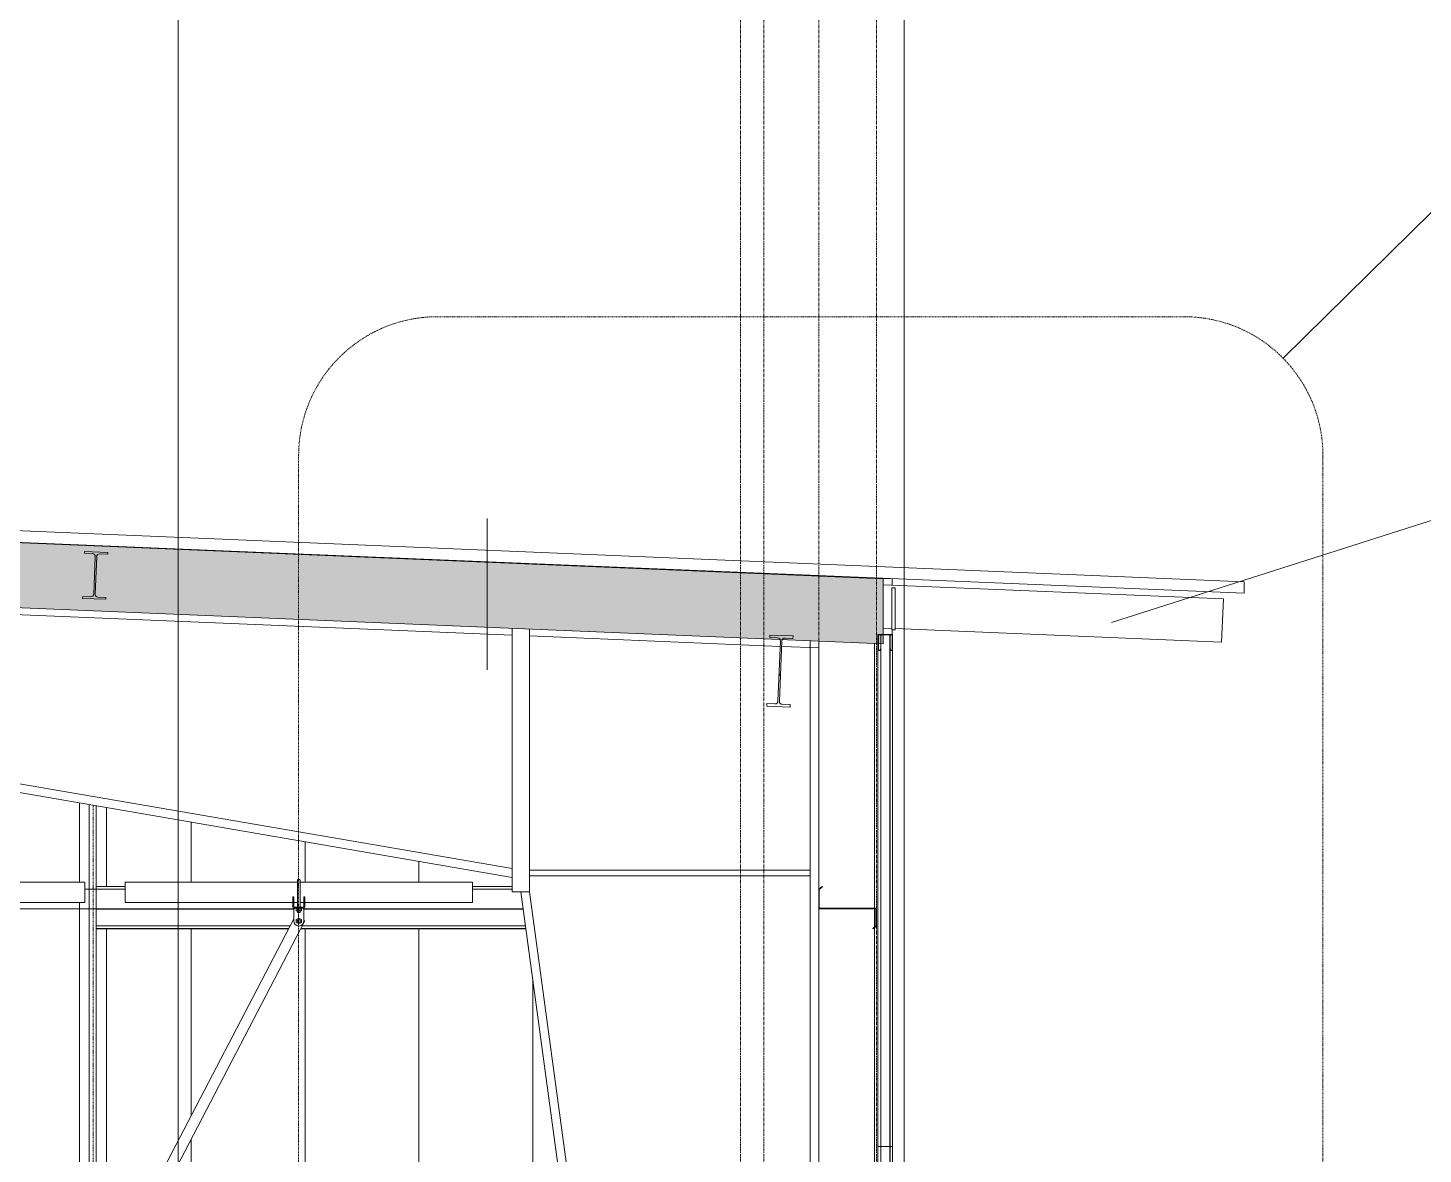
# Model space of a CAD drawing. Header units: inches. Extents: x 21386 to 98813, y -290 to 853.
# Drawn here: x 32914.1 to 33155.3, y 247 to 441.7 of the extents above; entities that cross this region are included whole.
import ezdxf

# ---------------------------------------------------------------- set-up
doc = ezdxf.new("R2010")
doc.units = ezdxf.units.IN
doc.header["$MEASUREMENT"] = 0
for name, pattern in [('Dash Dot 3_16_', [0.3125, 0.1875, -0.0625, 0, -0.0625]), ('Grid Line 1_2_', [0.875, 0.5, -0.125, 0.125, -0.125]), ('Hidden 1_8_', [0.1875, 0.125, -0.0625])]:
    doc.linetypes.add(name, pattern=pattern)
for name, color, linetype, lineweight in [('A-ANNO-IDEN', 131, 'Continuous', 9), ('A-ANNO-SYMB', 150, 'Continuous', 9), ('A-CLNG', 13, 'Continuous', 13), ('A-CLNG-PATT', 13, 'Continuous', 25), ('A-GLAZ-CWMG', 51, 'Continuous', 13), ('A-ROOF', 132, 'Continuous', 13), ('A-WALL', 113, 'Continuous', 13), ('A-WALL-PATT', 111, 'Continuous', 25), ('EOP-PR', 4, 'Continuous', 70), ('G-ANNO-SYMB', 111, 'Continuous', 9), ('I-WALL', 2, 'Continuous', 13), ('Q-SPCQ', 91, 'Continuous', 13), ('S-BEAM', 12, 'Continuous', 13), ('S-COLS', 52, 'Continuous', 13), ('S-GRID', 1, 'Continuous', 9)]:
    doc.layers.add(name, color=color, linetype=linetype, lineweight=lineweight)
pattern_1 = [(45, (22011.012, 102), (-19.007, 19.007), []), (45, (22011.012, 130.8), (-19.007, 19.007), [])]

# ---------------------------------------------------------------- blocks, each defined once
blk = doc.blocks.new('Basketball_Backstop-Performance_Sports_Systems-3103-Ceiling_Hung - 27_-0_ to 27_-11 7_8_-706978-Building Section - North_South looking East _ Fitness Center')
at = {"layer": 'Q-SPCQ', "color": 8, "lineweight": 9}
for p, q in [((22232.68, 294), (22184.79, 294)), ((22232.68, 294), (22232.68, 292.25)), ((22232.68, 292.25), (22232.68, 290.5)), ((22269.62, 294), (22239.68, 294)), ((22239.68, 292.25), (22239.68, 294)), ((22239.68, 290.5), (22239.68, 292.25)), ((22269.43, 292.25), (22269.43, 289.69)), ((22299.68, 294), (22269.79, 294)), ((22269.93, 289.69), (22269.93, 292.25)), ((22299.68, 294), (22299.68, 292.25)), ((22299.68, 292.25), (22299.68, 290.5)), ((22185.74, 290.5), (22232.68, 290.5)), ((22239.68, 290.5), (22268.62, 290.5)), ((22268.8, 291.5), (22268.62, 291.5)), ((22268.62, 291), (22268.62, 291.5)), ((22268.62, 291.5), (22268.62, 291.37)), ((22268.8, 291.5), (22268.62, 291.5)), ((22268.62, 291.35), (22268.62, 291)), ((22268.62, 289.81), (22268.62, 291)), ((22268.8, 291.37), (22268.8, 291.5)), ((22268.8, 291.5), (22268.8, 291)), ((22268.8, 291), (22268.8, 291.35)), ((22268.8, 291), (22268.8, 289.81)), ((22268.8, 290.5), (22269.46, 290.5)), ((22268.93, 289.5), (22268.8, 289.5)), ((22268.8, 289.25), (22268.8, 289.5)), ((22268.8, 289.5), (22268.8, 289.49)), ((22270.43, 289.69), (22268.93, 289.69)), ((22268.93, 289.5), (22270.43, 289.5)), ((22269.24, 289.5), (22269.24, 289.06)), ((22269.43, 290.5), (22269.43, 289.69)), ((22269.43, 289.5), (22269.43, 288.75)), ((22269.68, 289.06), (22269.68, 289.5)), ((22269.89, 290.5), (22270.55, 290.5)), ((22269.93, 289.69), (22269.93, 290.5)), ((22269.93, 288.75), (22269.93, 289.5)), ((22270.12, 289.5), (22270.12, 289.06)), ((22270.55, 289.5), (22270.43, 289.5)), ((22270.74, 291.5), (22270.55, 291.5)), ((22270.55, 291), (22270.55, 291.5)), ((22270.55, 291.5), (22270.55, 291.37)), ((22270.74, 291.5), (22270.55, 291.5)), ((22270.55, 291.35), (22270.55, 291)), ((22270.55, 291), (22270.55, 289.81)), ((22270.55, 289.49), (22270.55, 289.5)), ((22270.55, 289.5), (22270.55, 289.25)), ((22270.74, 291.37), (22270.74, 291.5)), ((22270.74, 291.5), (22270.74, 291)), ((22270.74, 291), (22270.74, 291.35)), ((22270.74, 289.81), (22270.74, 291)), ((22270.74, 290.5), (22299.68, 290.5)), ((22268.8, 287.66), (22190.51, 137.37)), ((22191.6, 135.4), (22270.75, 287.33)), ((22268.8, 288.31), (22268.8, 289.25)), ((22268.8, 288.18), (22268.8, 288.31)), ((22268.8, 287.31), (22268.8, 288.18)), ((22269.68, 289.06), (22269.24, 289.06)), ((22269.68, 287.82), (22269.24, 287.57)), ((22269.24, 287.57), (22269.24, 287.06)), ((22269.24, 287.06), (22269.68, 286.81)), ((22269.68, 288.75), (22269.44, 288.75)), ((22270.12, 289.06), (22269.68, 289.06)), ((22269.92, 288.75), (22269.68, 288.75)), ((22270.12, 287.57), (22269.68, 287.82)), ((22269.68, 286.81), (22270.12, 287.06)), ((22270.12, 287.06), (22270.12, 287.57)), ((22270.55, 289.25), (22270.55, 288.31)), ((22270.55, 288.31), (22270.55, 288.18)), ((22270.55, 288.18), (22270.55, 287.31)), ((22270.63, 287.39), (22270.75, 287.33))]:
    blk.add_line(p, q, dxfattribs=at)
at = {"layer": 'Q-SPCQ', "color": 8, "lineweight": 9, "flags": 128}
for points in [[(22269.43, 294.25), (22269.43, 294.26), (22269.43, 294.27), (22269.43, 294.28), (22269.43, 294.29), (22269.43, 294.3), (22269.43, 294.31), (22269.44, 294.32), (22269.44, 294.33), (22269.44, 294.34), (22269.45, 294.35), (22269.45, 294.36), (22269.46, 294.37), (22269.46, 294.37), (22269.47, 294.38), (22269.47, 294.39), (22269.48, 294.4), (22269.48, 294.41), (22269.49, 294.41), (22269.5, 294.42), (22269.5, 294.43), (22269.51, 294.44), (22269.52, 294.44), (22269.53, 294.45), (22269.53, 294.45), (22269.54, 294.46), (22269.55, 294.47), (22269.56, 294.47), (22269.57, 294.48), (22269.58, 294.48), (22269.59, 294.48), (22269.6, 294.49), (22269.61, 294.49), (22269.62, 294.49), (22269.63, 294.49), (22269.64, 294.5), (22269.65, 294.5), (22269.66, 294.5), (22269.67, 294.5), (22269.68, 294.5), (22269.68, 294.5)], [(22269.43, 293.97), (22269.43, 294.01), (22269.43, 294.05), (22269.43, 294.08), (22269.43, 294.11), (22269.43, 294.14), (22269.43, 294.17), (22269.43, 294.19), (22269.43, 294.21), (22269.43, 294.22), (22269.43, 294.23), (22269.43, 294.24), (22269.43, 294.25), (22269.43, 294.25)], [(22269.43, 294.25), (22269.43, 294.25), (22269.43, 294.24), (22269.43, 294.24), (22269.43, 294.22), (22269.43, 294.21), (22269.43, 294.19), (22269.43, 294.17), (22269.43, 294.15), (22269.43, 294.12), (22269.43, 294.09), (22269.43, 294.06), (22269.43, 294.02), (22269.43, 293.99), (22269.43, 293.94), (22269.43, 293.9), (22269.43, 293.85), (22269.43, 293.81), (22269.43, 293.75), (22269.43, 293.7), (22269.43, 293.64), (22269.43, 293.58), (22269.43, 293.52), (22269.43, 293.46), (22269.43, 293.4), (22269.43, 293.33), (22269.43, 293.26), (22269.43, 293.19), (22269.43, 293.12), (22269.43, 293.05), (22269.43, 292.97), (22269.43, 292.9), (22269.43, 292.82), (22269.43, 292.75), (22269.43, 292.67), (22269.43, 292.59), (22269.43, 292.51), (22269.43, 292.43), (22269.43, 292.35), (22269.43, 292.27), (22269.43, 292.25)], [(22269.68, 294.5), (22269.69, 294.5), (22269.7, 294.5), (22269.71, 294.5), (22269.72, 294.5), (22269.73, 294.5), (22269.74, 294.49), (22269.75, 294.49), (22269.76, 294.49), (22269.77, 294.48), (22269.78, 294.48), (22269.78, 294.48), (22269.79, 294.47), (22269.8, 294.47), (22269.81, 294.46), (22269.82, 294.46), (22269.83, 294.45), (22269.84, 294.44), (22269.84, 294.44), (22269.85, 294.43), (22269.86, 294.42), (22269.86, 294.42), (22269.87, 294.41), (22269.88, 294.4), (22269.88, 294.39), (22269.89, 294.39), (22269.89, 294.38), (22269.9, 294.37), (22269.9, 294.36), (22269.91, 294.35), (22269.91, 294.34), (22269.91, 294.33), (22269.92, 294.32), (22269.92, 294.31), (22269.92, 294.3), (22269.92, 294.29), (22269.93, 294.28), (22269.93, 294.27), (22269.93, 294.26), (22269.93, 294.25), (22269.93, 294.25)], [(22269.93, 292.25), (22269.93, 292.33), (22269.93, 292.41), (22269.93, 292.49), (22269.93, 292.57), (22269.93, 292.65), (22269.93, 292.73), (22269.93, 292.8), (22269.93, 292.88), (22269.93, 292.95), (22269.93, 293.03), (22269.93, 293.1), (22269.93, 293.17), (22269.93, 293.24), (22269.93, 293.31), (22269.93, 293.38), (22269.93, 293.44), (22269.93, 293.51), (22269.93, 293.57), (22269.93, 293.63), (22269.93, 293.68), (22269.93, 293.74), (22269.93, 293.79), (22269.93, 293.84), (22269.93, 293.89), (22269.93, 293.93), (22269.93, 293.97), (22269.93, 294.01), (22269.93, 294.05), (22269.93, 294.08), (22269.93, 294.11), (22269.93, 294.14), (22269.93, 294.17), (22269.93, 294.19), (22269.93, 294.21), (22269.93, 294.22), (22269.93, 294.23), (22269.93, 294.24), (22269.93, 294.25), (22269.93, 294.25)], [(22269.93, 294.25), (22269.93, 294.25), (22269.93, 294.24), (22269.93, 294.24), (22269.93, 294.22), (22269.93, 294.21), (22269.93, 294.19), (22269.93, 294.17), (22269.93, 294.15), (22269.93, 294.12), (22269.93, 294.09), (22269.93, 294.06), (22269.93, 294.02), (22269.93, 293.99)]]:
    blk.add_lwpolyline(points, dxfattribs=at)
at = {"layer": 'Q-SPCQ', "color": 8, "lineweight": 9}
for centre, radius, start, end in [((22268.93, 289.81), 0.312, 180, 270), ((22268.93, 289.81), 0.125, 180, 270), ((22270.43, 289.81), 0.313, 270, 0), ((22270.43, 289.81), 0.125, 270, 0), ((22269.68, 287.31), 0.875, 180, 0), ((22269.68, 287.31), 0.281, 135, 165), ((22269.68, 287.31), 0.281, 195, 225), ((22269.68, 287.31), 0.25, 0, 180), ((22269.68, 287.31), 0.25, 120, 180), ((22269.68, 287.31), 0.25, 180, 195), ((22269.68, 287.31), 0.25, 180, 0), ((22269.68, 287.31), 0.281, 75, 105), ((22269.68, 287.31), 0.25, 75, 105), ((22269.68, 287.31), 0.25, 255, 330), ((22269.68, 287.31), 0.281, 255, 285), ((22269.68, 287.31), 0.281, 15, 45), ((22269.68, 287.31), 0.281, 315, 345), ((22269.68, 287.31), 0.25, 0, 15), ((22269.68, 287.31), 0.25, 345, 0)]:
    blk.add_arc(centre, radius, start, end, dxfattribs=at)
blk = doc.blocks.new('Rectangular Mullion - Profile_Polycarbonate_Upper and left-1767982-Building Section - North_South looking East _ Fitness Center')
at = {"layer": 'A-GLAZ-CWMG', "color": 7}
for p, q in [((22369.8, 336.84), (22369.8, 334.09)), ((22372.3, 336.84), (22369.8, 336.84)), ((22369.87, 334.15), (22369.87, 336.78)), ((22369.87, 336.78), (22372.24, 336.78)), ((22372.24, 336.78), (22372.24, 334.15)), ((22372.3, 334.09), (22372.3, 336.84)), ((22369.8, 334.09), (22370.3, 334.09)), ((22370.24, 334.15), (22369.87, 334.15)), ((22370.3, 334.34), (22370.24, 334.34)), ((22370.24, 334.34), (22370.24, 334.15)), ((22370.3, 334.09), (22370.3, 334.34)), ((22371.94, 334.34), (22371.88, 334.34)), ((22371.88, 334.34), (22371.88, 334.09)), ((22371.88, 334.09), (22372.3, 334.09)), ((22371.94, 334.15), (22371.94, 334.34)), ((22372.24, 334.15), (22371.94, 334.15))]:
    blk.add_line(p, q, dxfattribs=at)
blk = doc.blocks.new('Rectangular Mullion - Profile_Polycarbonate_right-1872005-Building Section - North_South looking East _ Fitness Center')
at = {"layer": 'A-GLAZ-CWMG', "color": 10, "lineweight": 9}
for p, q in [((22371.88, 248.36), (22371.88, 336.78)), ((22370.3, 248.36), (22370.3, 335.23))]:
    blk.add_line(p, q, dxfattribs=at)
at = {"layer": 'A-GLAZ-CWMG', "color": 8, "lineweight": 9}
for p, q in [((22369.8, 248.36), (22369.8, 334.09)), ((22372.3, 248.36), (22372.3, 334.09))]:
    blk.add_line(p, q, dxfattribs=at)
blk = doc.blocks.new('Rectangular Mullion - Profile_Polycarbonate_right-1767695-Building Section - North_South looking East _ Fitness Center')
at = {"layer": 'A-GLAZ-CWMG', "color": 8, "lineweight": 9}
for p, q in [((22236.43, 293.29), (22236.43, 306.91)), ((22236.43, 245.04), (22236.43, 285.94)), ((22236.43, 225.51), (22236.43, 237.69)), ((22236.43, 196.79), (22236.43, 221.45)), ((22236.43, 148.54), (22236.43, 189.44)), ((22236.43, 103.68), (22236.43, 141.19)), ((22236.43, 55.05), (22236.43, 96.32)), ((22236.43, 37.12), (22236.43, 47.7))]:
    blk.add_line(p, q, dxfattribs=at)
blk = doc.blocks.new('W-Wide Flange - W12X22-1533120-Building Section - North_South looking East _ Fitness Center')
at = {"layer": 'S-BEAM', "lineweight": 9}
h = blk.add_hatch(dxfattribs=at)
h.set_pattern_fill('FP_37', color=8, style=0, pattern_type=2)
h.set_pattern_definition(pattern_1)
h.paths.add_polyline_path([(22354.61, 324.29), (22354.63, 324.71), (22353.26, 324.77), (22352.9, 324.93), (22352.77, 325.3), (22353.2, 335.72), (22353.37, 336.07), (22353.74, 336.21), (22355.11, 336.15), (22355.13, 336.58), (22351.1, 336.74), (22351.08, 336.32), (22352.45, 336.26), (22352.81, 336.1), (22352.94, 335.73), (22352.51, 325.31), (22352.35, 324.96), (22351.98, 324.82), (22350.61, 324.88), (22350.59, 324.45)], flags=0)
at = {"layer": 'S-BEAM', "color": 7}
for p, q in [((22351.1, 336.74), (22351.08, 336.32)), ((22351.08, 336.32), (22352.45, 336.26)), ((22355.13, 336.58), (22351.1, 336.74)), ((22352.94, 335.73), (22352.51, 325.31)), ((22352.77, 325.3), (22353.2, 335.72)), ((22353.74, 336.21), (22355.11, 336.15)), ((22355.11, 336.15), (22355.13, 336.58)), ((22350.61, 324.88), (22350.59, 324.45)), ((22350.59, 324.45), (22354.61, 324.29)), ((22351.98, 324.82), (22350.61, 324.88)), ((22354.63, 324.71), (22353.26, 324.77)), ((22354.61, 324.29), (22354.63, 324.71))]:
    blk.add_line(p, q, dxfattribs=at)
for centre, radius, start, end in [((22352.43, 335.75), 0.512, 357.6141, 87.6141), ((22353.72, 335.7), 0.513, 87.6141, 177.6141), ((22352, 325.33), 0.512, 267.6141, 357.6141), ((22353.28, 325.28), 0.513, 177.6141, 267.6141)]:
    blk.add_arc(centre, radius, start, end, dxfattribs=at)
blk = doc.blocks.new('columns and girder2 - one-1334686-Building Section - North_South looking East _ Fitness Center')
at = {"layer": 'S-BEAM', "color": 8, "lineweight": 9}
for p, q in [((22024.63, 348.46), (22306.55, 336.72)), ((22306.55, 337.89), (22306.55, 292.37)), ((22309.55, 292.37), (22309.55, 337.76)), ((22309.55, 336.59), (22352.9, 334.78)), ((22358.05, 335.74), (22358.05, 0)), ((22359.55, 292.81), (22359.55, 335.68)), ((22359.55, 334.51), (22359.55, 335.68)), ((22353.16, 334.77), (22359.55, 334.51)), ((22306.55, 296.38), (22142.86, 324.52)), ((22142.77, 323.01), (22306.55, 294.85)), ((22358.05, 296.12), (22309.55, 296.12)), ((22309.55, 295.12), (22358.05, 295.12)), ((22306.55, 292.37), (22309.55, 292.37)), ((22308.04, 292.37), (22347.85, 0)), ((22349.36, 0), (22309.55, 292.37)), ((22359.55, 244.56), (22359.55, 289.44))]:
    blk.add_line(p, q, dxfattribs=at)
blk = doc.blocks.new('Girt_Z - 10_D-1241717-Building Section - North_South looking East _ Fitness Center')
at = {"layer": 'S-BEAM', "lineweight": 9}
h = blk.add_hatch(dxfattribs=at)
h.set_pattern_fill('FP_37', color=8, style=0, pattern_type=2)
h.set_pattern_definition(pattern_1)
h.paths.add_polyline_path([(22368.98, 285.94), (22369.55, 286.42), (22369.55, 289.36), (22369.44, 289.36), (22369.44, 286.47), (22368.91, 286.02)], flags=0)
h.paths.add_polyline_path([(22359.55, 289.44), (22369.37, 289.44), (22369.37, 289.55), (22359.74, 289.55)], flags=0)
h.paths.add_polyline_path([(22359.55, 289.44), (22359.66, 289.62), (22359.66, 292.76), (22360.2, 293.21), (22360.13, 293.29), (22359.55, 292.81)], flags=0)
at = {"layer": 'S-BEAM', "color": 7}
for p, q in [((22360.13, 293.29), (22359.55, 292.81)), ((22359.55, 292.81), (22359.55, 289.44)), ((22359.66, 292.76), (22360.2, 293.21)), ((22359.66, 289.62), (22359.66, 292.76)), ((22360.2, 293.21), (22360.13, 293.29)), ((22359.55, 289.44), (22369.37, 289.44)), ((22369.37, 289.55), (22359.74, 289.55)), ((22369.44, 289.36), (22369.44, 286.47)), ((22369.55, 286.42), (22369.55, 289.36)), ((22369.44, 286.47), (22368.91, 286.02)), ((22368.91, 286.02), (22368.98, 285.94)), ((22368.98, 285.94), (22369.55, 286.42))]:
    blk.add_line(p, q, dxfattribs=at)
for centre, radius, start, end in [((22359.74, 289.63), 0.0782, 183.0424, 270), ((22369.37, 289.36), 0.187, 360, 90), ((22369.37, 289.36), 0.0782, 2.1227, 90)]:
    blk.add_arc(centre, radius, start, end, dxfattribs=at)
blk = doc.blocks.new('Girt_Z - 10_D-1223976-Building Section - North_South looking East _ Fitness Center')
at = {"layer": 'S-BEAM', "color": 8, "lineweight": 9}
for p, q in [((22104.8, 289.44), (22104.8, 292.81)), ((22104.8, 292.81), (22105.56, 292.81)), ((22112.05, 292.81), (22136.68, 292.81)), ((22232.68, 292.81), (22239.68, 292.81)), ((22234.66, 293.29), (22239.68, 293.29)), ((22299.68, 293.29), (22306.55, 293.29)), ((22299.68, 292.81), (22306.55, 292.81)), ((22104.8, 289.44), (22105.56, 289.44)), ((22112.05, 289.44), (22183.94, 289.44)), ((22185.41, 289.44), (22268.8, 289.44)), ((22270.55, 289.44), (22308.44, 289.44)), ((22234.66, 289.36), (22268.8, 289.36)), ((22270.55, 289.36), (22308.45, 289.36)), ((22234.66, 286.47), (22268.18, 286.47)), ((22234.66, 286.02), (22267.95, 286.02)), ((22234.66, 285.94), (22267.91, 285.94)), ((22270.02, 285.94), (22308.91, 285.94)), ((22270.06, 286.02), (22308.9, 286.02)), ((22270.3, 286.47), (22308.84, 286.47))]:
    blk.add_line(p, q, dxfattribs=at)
blk = doc.blocks.new('Rectangular Mullion - Profile_Polycarbonate_right-1766041-Building Section - North_South looking East _ Fitness Center')
at = {"layer": 'A-GLAZ-CWMG', "color": 8, "lineweight": 9}
for p, q in [((22369.8, 248.36), (22370.3, 248.36)), ((22369.8, 196.09), (22369.8, 248.36)), ((22371.88, 248.36), (22372.3, 248.36)), ((22372.3, 196.09), (22372.3, 248.36))]:
    blk.add_line(p, q, dxfattribs=at)
at = {"layer": 'A-GLAZ-CWMG', "color": 10, "lineweight": 9}
for p, q in [((22370.3, 248.36), (22371.88, 248.36)), ((22370.3, 193.4), (22370.3, 248.36)), ((22371.88, 193.4), (22371.88, 248.36))]:
    blk.add_line(p, q, dxfattribs=at)
blk = doc.blocks.new('W-Wide Flange - W8X15-1528935-Building Section - North_South looking East _ Fitness Center')
at = {"layer": 'S-BEAM', "color": 7}
for p, q in [((22232.65, 351.19), (22232.63, 350.87)), ((22232.63, 350.87), (22234.02, 350.82)), ((22236.65, 351.02), (22232.65, 351.19)), ((22234.49, 350.3), (22234.22, 343.82)), ((22234.47, 343.81), (22234.74, 350.29)), ((22235.25, 350.76), (22236.64, 350.71)), ((22236.64, 350.71), (22236.65, 351.02)), ((22232.32, 343.4), (22232.31, 343.08)), ((22232.31, 343.08), (22236.31, 342.92)), ((22233.7, 343.34), (22232.32, 343.4)), ((22236.33, 343.23), (22234.94, 343.29)), ((22236.31, 342.92), (22236.33, 343.23))]:
    blk.add_line(p, q, dxfattribs=at)
for centre, radius, start, end in [((22234, 350.32), 0.498, 357.6141, 87.6141), ((22235.23, 350.27), 0.497, 87.6141, 177.6141), ((22233.73, 343.84), 0.498, 267.6141, 357.6141), ((22234.96, 343.79), 0.497, 177.6141, 267.6141)]:
    blk.add_arc(centre, radius, start, end, dxfattribs=at)
blk = doc.blocks.new('Dimension Lumber - 5_5 x 7_5 Glulam-1730092-Building Section - North_South looking East _ Fitness Center')
at = {"layer": 'S-BEAM', "color": 8, "lineweight": 9}
for p, q in [((22370.68, 345.44), (22429.52, 342.98)), ((22429.52, 342.98), (22429.21, 335.49)), ((22370.68, 337.93), (22372.18, 337.87)), ((22372.8, 337.84), (22429.21, 335.49))]:
    blk.add_line(p, q, dxfattribs=at)
blk = doc.blocks.new('C-Channel-Column - C10X25-1772857-Building Section - North_South looking East _ Fitness Center')
at = {"layer": 'S-COLS', "color": 8, "linetype": 'Hidden 1_8_', "lineweight": 9}
for p, q in [((22234.13, 307.31), (22234.13, 221.11)), ((22234.13, 217.05), (22234.13, 196.31)), ((22234.13, 196.31), (22234.13, 37.12)), ((22234.13, 34.88), (22234.13, 32.5)), ((22234.13, 31.5), (22234.13, 28.5)), ((22234.13, 4), (22234.13, 0))]:
    blk.add_line(p, q, dxfattribs=at)

msp = doc.modelspace()

# ---------------------------------------------------------------- hatches: boundary and pattern name
at = {"layer": 'A-CLNG-PATT', "lineweight": 9}
h = msp.add_hatch(dxfattribs=at)
h.set_pattern_fill('FP_35', color=8, style=0, pattern_type=2)
h.set_pattern_definition([(161.57, (22011.972, 102.96), (-7.6802237, -0.0009796), [0, -54.643, 6.067, 0]), (18.43, (22010.052, 102.96), (-7.6802237, 0.0009796), [0, -54.643, 6.067, 0]), (108.43, (22011.972, 102.96), (3.8382953, -19.2013653), [18.211, -42.499]), (71.57, (22010.052, 102.96), (3.8382953, 19.2013653), [18.211, -42.499])])
h.paths.add_polyline_path([(33061.94, 335.22), (33061.94, 346.48), (31826.31, 397.96), (31826.31, 386.7), (32950.6, 339.86)], flags=0)
at = {"layer": 'A-WALL-PATT', "lineweight": 9}
h = msp.add_hatch(dxfattribs=at)
h.set_pattern_fill('FP_41', color=8, style=0, pattern_type=2)
h.set_pattern_definition([(90, (22233.678, 0), (-19.685, 1e-15), [])])
h.paths.add_polyline_path([(32927.75, 2.75), (32936.55, 2.75), (32936.55, 4), (32927.75, 4)], flags=0)
h.paths.add_polyline_path([(33028.07, 2.75), (33038.73, 2.75), (33032.61, 47.7), (32927.69, 47.7), (32927.75, 37.12), (32954.54, 36.98), (32954.68, 36.87), (32955.13, 36.74), (32955.54, 36), (32955.29, 35.45), (32954.37, 34.97), (32953.95, 34.95), (32953.54, 34.89), (32953.38, 34.88), (32948.2, 34.88), (32927.75, 34.87), (32927.75, 32.5), (32936.55, 32.5), (32936.55, 34.87), (32938.61, 34.87), (32938.61, 32.5), (32944.71, 32.5), (32944.71, 34.87), (32946.77, 34.87), (32946.77, 32.5), (32950.13, 32.5), (32950.19, 34.87), (32952.17, 34.87), (32952.17, 32.5), (32952.76, 32.5), (32952.8, 34.87), (32955.04, 34.87), (32955.04, 2.75), (32989.33, 2.75)], flags=0)
h.paths.add_polyline_path([(32946.77, 2.75), (32950.13, 2.75), (32950.13, 4), (32946.77, 4)], flags=0)
h.paths.add_polyline_path([(32938.61, 2.75), (32944.71, 2.75), (32944.71, 4), (32938.61, 4)], flags=0)
h.paths.add_polyline_path([(32952.76, 2.75), (32952.76, 4), (32952.17, 4), (32952.17, 2.75)], flags=0)
h.paths.add_polyline_path([(32934.07, 28.5), (32936.55, 28.5), (32936.55, 31.5), (32927.75, 31.5), (32927.75, 28.5), (32931.23, 28.5)], flags=0)
h.paths.add_polyline_path([(32952.57, 28.5), (32952.76, 28.5), (32952.76, 31.5), (32952.17, 31.5), (32952.17, 28.5), (32952.35, 28.5)], flags=0)
h.paths.add_polyline_path([(32948.47, 28.5), (32950.13, 28.5), (32950.13, 31.5), (32946.77, 31.5), (32946.77, 28.5), (32947.49, 28.5)], flags=0)
h.paths.add_polyline_path([(32938.61, 28.5), (32944.71, 28.5), (32944.71, 31.5), (32938.61, 31.5), (32938.61, 28.63)], flags=0)
h.paths.add_polyline_path([(33028.07, 55.05), (33031.61, 55.05), (33025.99, 96.32), (32927.69, 96.32), (32927.69, 55.05), (32950.6, 55.05)], flags=0)
h.paths.add_polyline_path([(33000.81, 103.68), (33024.99, 103.68), (33019.88, 141.19), (32927.69, 141.19), (32927.69, 103.68), (33000.32, 103.68)], flags=0)
h.paths.add_polyline_path([(33000.32, 148.54), (33018.88, 148.54), (33013.31, 189.44), (32927.69, 189.44), (32927.69, 148.54), (32999.3, 148.54)], flags=0)
h.paths.add_polyline_path([(33063.5, 173.07), (33063.5, 173.14), (33061.56, 173.15)], flags=0)
h.paths.add_polyline_path([(33063.5, 175.14), (33063.5, 192.31), (33060.81, 192.31), (33060.81, 191), (33061.56, 191), (33061.56, 175.22)], flags=0)
h.paths.add_polyline_path([(33050.96, 196.3), (33061.06, 196.31), (33061.06, 237.31), (33050.81, 237.31), (33050.81, 196.31), (33051.38, 196.79), (33051.45, 196.71), (33050.98, 196.31)], flags=0)
h.paths.add_polyline_path([(33000.81, 196.79), (33012.31, 196.79), (33006.74, 237.69), (32936.14, 237.69), (32927.69, 221.45), (32927.69, 196.79), (33000.32, 196.79)], flags=0)
h.paths.add_polyline_path([(32927.69, 225.51), (32934.03, 237.69), (32927.69, 237.69), (32927.69, 232.74)], flags=0)
h.paths.add_polyline_path([(33050.92, 241.3), (33061.06, 241.3), (33061.06, 335.25), (33050.81, 335.68), (33050.81, 292.81), (33051.38, 293.29), (33051.45, 293.21), (33050.92, 292.76), (33050.88, 289.55), (33050.81, 289.36), (33050.81, 244.56), (33051.38, 245.04), (33051.45, 244.96), (33050.92, 244.51), (33050.88, 241.3)], flags=0)
h.paths.add_polyline_path([(32961.59, 245.04), (33005.74, 245.04), (33000.17, 285.94), (32961.28, 285.94), (32939.97, 245.04), (32961.39, 245.04)], flags=0)
h.paths.add_polyline_path([(32927.69, 245.04), (32937.86, 245.04), (32959.16, 285.94), (32927.69, 285.94), (32927.69, 252.28)], flags=0)
h.paths.add_polyline_path([(33060.24, 285.94), (33060.17, 286.02), (33060.7, 286.47), (33060.7, 289.36), (33060.81, 289.36), (33060.81, 286.42), (33060.34, 286.02)], flags=0)
h.paths.add_polyline_path([(33050.81, 289.44), (33051, 289.55), (33060.62, 289.55), (33060.62, 289.44), (33050.92, 289.44)], flags=0)
h.paths.add_polyline_path([(32927.69, 293.29), (32930.94, 293.29), (32930.94, 294), (32960.69, 294.04), (32960.77, 294.3), (32960.94, 294.44), (32961.16, 294.1), (32961.19, 294), (32990.94, 293.94), (32990.94, 293.29), (32997.81, 293.29), (32997.81, 294.85), (32927.69, 306.91), (32927.69, 293.4)], flags=0)
h.paths.add_polyline_path([(33063.13, 336.84), (33063.5, 336.84), (33063.44, 337.87), (33061.94, 337.93), (33061.94, 336.84)], flags=0)
h.paths.add_polyline_path([(33063.5, 345.37), (33063.5, 346.43), (33061.94, 346.48), (33061.94, 345.44)], flags=0)

# ---------------------------------------------------------------- linework, layer by layer
at = {"layer": 'A-ANNO-IDEN', "color": 153}
msp.add_line((33101.44, 338.9), (33667.16, 519.32), dxfattribs=at)
at = {"layer": 'A-ANNO-SYMB'}
msp.add_line((33131.08, 384.59), (33177.83, 430.6), dxfattribs=at)
at = {"layer": 'A-ANNO-SYMB', "linetype": 'Dash Dot 3_16_'}
for p, q in [((33113.98, 391.76), (32984.91, 391.76)), ((32960.91, 367.76), (32960.91, -47.05)), ((33137.98, -47.05), (33137.98, 367.76))]:
    msp.add_line(p, q, dxfattribs=at)
for centre, start, end in [((32984.91, 367.76), 90, 180), ((33113.98, 367.76), 0, 90)]:
    msp.add_arc(centre, 24, start, end, dxfattribs=at)
at = {"layer": 'A-CLNG', "color": 7}
for p, q in [((33061.94, 346.48), (31826.31, 397.96)), ((31826.31, 386.7), (33061.94, 335.22)), ((33061.94, 335.22), (33061.94, 346.48))]:
    msp.add_line(p, q, dxfattribs=at)
at = {"layer": 'A-ROOF', "color": 7}
for p, q in [((33124.35, 345.96), (31811.71, 400.65)), ((31811.71, 398.65), (33124.35, 343.95)), ((33124.35, 343.95), (33124.35, 345.96))]:
    msp.add_line(p, q, dxfattribs=at)
at = {"layer": 'A-WALL', "color": 8, "lineweight": 9}
for p, q in [((33063.5, 346.43), (32925, 352.2)), ((33063.5, 345.37), (33063.5, 346.43)), ((33063.5, 336.84), (33063.5, 337.62)), ((32924.69, 219.75), (32924.69, 307.43))]:
    msp.add_line(p, q, dxfattribs=at)
at = {"layer": 'A-WALL', "color": 7}
for p, q in [((33061.56, 336.78), (33061.56, 193.4)), ((33063.13, 336.78), (33061.56, 336.78)), ((33063.13, 193.4), (33063.13, 336.78))]:
    msp.add_line(p, q, dxfattribs=at)
at = {"layer": 'A-WALL', "color": 10, "lineweight": 9}
for p, q in [((33063.13, 248.36), (33063.13, 336.78)), ((33061.56, 335.23), (33061.56, 248.36))]:
    msp.add_line(p, q, dxfattribs=at)
at = {"layer": 'EOP-PR', "color": 8, "lineweight": 9}
msp.add_line((32993.51, 356.89), (32993.51, 330.72), dxfattribs=at)
at = {"layer": 'G-ANNO-SYMB'}
for p, q in [((32940.09, 545.16), (32940.09, -79.66)), ((33065.61, 545.16), (33065.61, -79.66))]:
    msp.add_line(p, q, dxfattribs=at)
at = {"layer": 'I-WALL', "color": 7}
for p, q in [((33063.44, 344.87), (33063.44, 337.62)), ((33064.06, 344.87), (33063.44, 344.87)), ((33064.06, 337.62), (33064.06, 344.87)), ((33063.44, 337.62), (33064.06, 337.62))]:
    msp.add_line(p, q, dxfattribs=at)
at = {"layer": 'S-COLS', "color": 8, "lineweight": 9}
for p, q in [((32923.03, 307.71), (32923.03, 294)), ((32925.92, 222.12), (32925.92, 307.21)), ((32923.03, 290.5), (32923.03, 216.57))]:
    msp.add_line(p, q, dxfattribs=at)
at = {"layer": 'S-GRID', "linetype": 'Grid Line 1_2_'}
for p, q in [((33037.31, -273.16), (33037.31, 738.66)), ((33041.31, -273.16), (33041.31, 738.66)), ((33050.81, -273.16), (33050.81, 738.66)), ((33050.81, -273.16), (33050.81, 738.66)), ((33060.81, -273.16), (33060.81, 738.66))]:
    msp.add_line(p, q, dxfattribs=at)

# ---------------------------------------------------------------- block references
at = {"layer": 'A-GLAZ-CWMG', "color": 8, "lineweight": 9}
for name in ['Rectangular Mullion - Profile_Polycarbonate_Upper and left-1767982-Building Section - North_South looking East _ Fitness Center', 'Rectangular Mullion - Profile_Polycarbonate_right-1872005-Building Section - North_South looking East _ Fitness Center', 'Rectangular Mullion - Profile_Polycarbonate_right-1767695-Building Section - North_South looking East _ Fitness Center', 'Rectangular Mullion - Profile_Polycarbonate_right-1766041-Building Section - North_South looking East _ Fitness Center']:
    msp.add_blockref(name, (10691.26, 0), dxfattribs=at)
at = {"layer": 'Q-SPCQ', "color": 8, "lineweight": 9}
msp.add_blockref('Basketball_Backstop-Performance_Sports_Systems-3103-Ceiling_Hung - 27_-0_ to 27_-11 7_8_-706978-Building Section - North_South looking East _ Fitness Center', (10691.26, 0), dxfattribs=at)
at = {"layer": 'S-BEAM', "color": 8, "lineweight": 9}
for name in ['columns and girder2 - one-1334686-Building Section - North_South looking East _ Fitness Center', 'W-Wide Flange - W8X15-1528935-Building Section - North_South looking East _ Fitness Center', 'Dimension Lumber - 5_5 x 7_5 Glulam-1730092-Building Section - North_South looking East _ Fitness Center', 'W-Wide Flange - W12X22-1533120-Building Section - North_South looking East _ Fitness Center', 'Girt_Z - 10_D-1223976-Building Section - North_South looking East _ Fitness Center', 'Girt_Z - 10_D-1241717-Building Section - North_South looking East _ Fitness Center']:
    msp.add_blockref(name, (10691.26, 0), dxfattribs=at)
at = {"layer": 'S-COLS', "color": 8, "linetype": 'Hidden 1_8_', "lineweight": 9}
msp.add_blockref('C-Channel-Column - C10X25-1772857-Building Section - North_South looking East _ Fitness Center', (10691.26, 0), dxfattribs=at)

doc.saveas('drawing.dxf')
